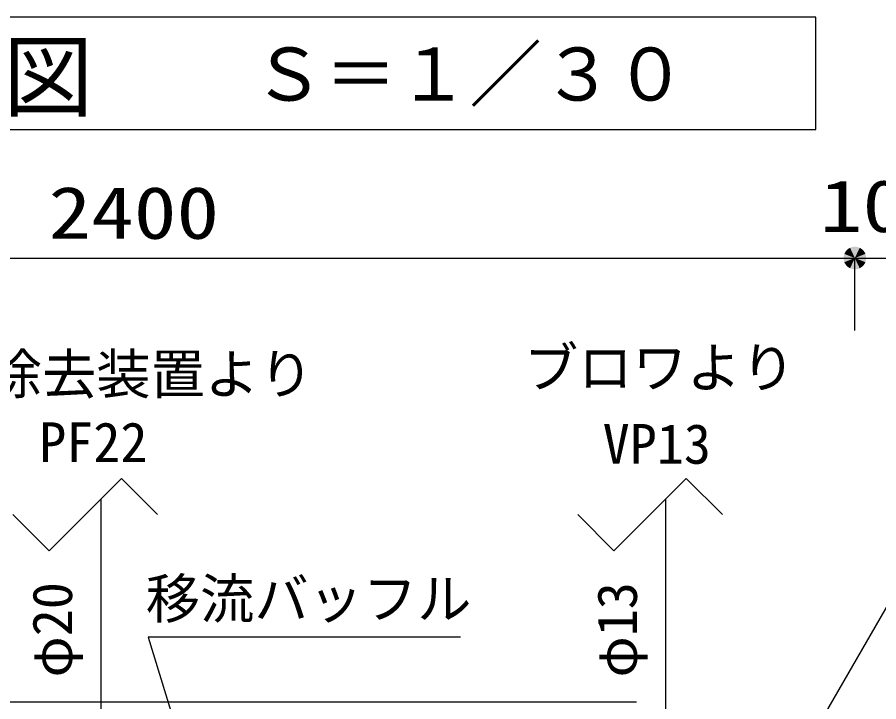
# Model space of a CAD drawing. Units: millimetres, scale not verified. Extents: x -22013 to 8910, y -6308 to 6308.
# Drawn here: x -5221 to -3793, y 2084 to 3218 of the extents above; entities that cross this region are included whole.
import ezdxf
from ezdxf.enums import TextEntityAlignment as Align

# ---------------------------------------------------------------- set-up
doc = ezdxf.new("R2010")
doc.units = ezdxf.units.MM
doc.header["$LTSCALE"] = 30
for name, color, linetype, lineweight in [('0-1_空気管', 3, 'Continuous', 25), ('0-5_文字', 3, 'Continuous', 25), ('0-6_機器', 3, 'Continuous', 25), ('0-C_07', 3, 'Continuous', 25), ('1-6_00クル-フ-6寸法', 132, 'Continuous', 25)]:
    doc.layers.add(name, color=color, linetype=linetype, lineweight=lineweight)
doc.styles.add('ＭＳ ゴシック', font='')
doc.styles.get('ＭＳ ゴシック').set_extended_font_data('MS Gothic')

msp = doc.modelspace()

# ---------------------------------------------------------------- linework, layer by layer
at = {"layer": '0-1_空気管'}
msp.add_line((-5963.24, 2083.69), (-4194.33, 2083.69), dxfattribs=at)
at = {"layer": '0-5_文字'}
msp.add_line((-4145.67, 1606.69), (-3685.62, 2403.52), dxfattribs=at)
msp.add_lwpolyline([(-4486.13, 2190.77), (-5004.13, 2190.77), (-4788.5, 1487.16)], dxfattribs=at)
at = {"layer": '0-6_機器'}
for p, q in [((-3897, 3218.42), (-5926.33, 3218.42)), ((-3897, 3032.11), (-3897, 3218.42)), ((-5926.33, 3032.11), (-3897, 3032.11))]:
    msp.add_line(p, q, dxfattribs=at)
at = {"layer": '0-C_07', "color": 7}
for p, q in [((-5048.47, 2453.92), (-5168.47, 2333.92)), ((-4988.47, 2393.92), (-5048.47, 2453.92)), ((-4111.81, 2453.92), (-4231.81, 2333.92)), ((-4051.81, 2393.92), (-4111.81, 2453.92)), ((-5168.47, 2333.92), (-5228.47, 2393.92)), ((-4231.81, 2333.92), (-4291.81, 2393.92))]:
    msp.add_line(p, q, dxfattribs=at)
at = {"layer": '0-C_07', "color": 6}
for p, q in [((-5082.33, 1606.69), (-5082.33, 2420.06)), ((-4145.67, 1606.69), (-4145.67, 2420.06))]:
    msp.add_line(p, q, dxfattribs=at)
at = {"layer": '1-6_00クル-フ-6寸法', "color": 4}
for p, q in [((-6232.33, 2819.26), (-3832.33, 2819.26)), ((-3832.33, 2699.26), (-3832.33, 2819.26)), ((-3832.33, 2819.26), (-3732.33, 2819.26)), ((-3832.33, 2699.26), (-3832.33, 2819.26))]:
    msp.add_line(p, q, dxfattribs=at)
at = {"layer": '1-6_00クル-フ-6寸法'}
for points in [[(-3832.33, 2819.26), (-3848.76, 2828.29), (-3847.5, 2830.28)], [(-3832.33, 2819.26), (-3848.76, 2828.29), (-3847.5, 2830.28)], [(-3832.33, 2819.26), (-3847.5, 2830.28), (-3846, 2832.09)], [(-3832.33, 2819.26), (-3847.5, 2830.28), (-3846, 2832.09)], [(-3832.33, 2819.26), (-3846, 2832.09), (-3844.28, 2833.7)], [(-3832.33, 2819.26), (-3846, 2832.09), (-3844.28, 2833.7)], [(-3832.33, 2819.26), (-3844.28, 2833.7), (-3842.38, 2835.09)], [(-3832.33, 2819.26), (-3844.28, 2833.7), (-3842.38, 2835.09)], [(-3832.33, 2819.26), (-3842.38, 2835.09), (-3840.32, 2836.22)], [(-3832.33, 2819.26), (-3842.38, 2835.09), (-3840.32, 2836.22)], [(-3832.33, 2819.26), (-3840.32, 2836.22), (-3838.13, 2837.09)], [(-3832.33, 2819.26), (-3840.32, 2836.22), (-3838.13, 2837.09)], [(-3832.33, 2819.26), (-3838.13, 2837.09), (-3835.85, 2837.68)], [(-3832.33, 2819.26), (-3838.13, 2837.09), (-3835.85, 2837.68)], [(-3832.33, 2819.26), (-3835.85, 2837.68), (-3833.51, 2837.97)], [(-3832.33, 2819.26), (-3835.85, 2837.68), (-3833.51, 2837.97)], [(-3832.33, 2819.26), (-3833.51, 2837.97), (-3831.15, 2837.97)], [(-3832.33, 2819.26), (-3833.51, 2837.97), (-3831.15, 2837.97)], [(-3832.33, 2819.26), (-3831.15, 2837.97), (-3828.82, 2837.68)], [(-3832.33, 2819.26), (-3831.15, 2837.97), (-3828.82, 2837.68)], [(-3832.33, 2819.26), (-3828.82, 2837.68), (-3826.54, 2837.09)], [(-3832.33, 2819.26), (-3828.82, 2837.68), (-3826.54, 2837.09)], [(-3832.33, 2819.26), (-3826.54, 2837.09), (-3824.35, 2836.22)], [(-3832.33, 2819.26), (-3826.54, 2837.09), (-3824.35, 2836.22)], [(-3832.33, 2819.26), (-3824.35, 2836.22), (-3822.29, 2835.09)], [(-3832.33, 2819.26), (-3824.35, 2836.22), (-3822.29, 2835.09)], [(-3832.33, 2819.26), (-3822.29, 2835.09), (-3820.38, 2833.7)], [(-3832.33, 2819.26), (-3822.29, 2835.09), (-3820.38, 2833.7)], [(-3832.33, 2819.26), (-3820.38, 2833.7), (-3818.66, 2832.09)], [(-3832.33, 2819.26), (-3820.38, 2833.7), (-3818.66, 2832.09)], [(-3832.33, 2819.26), (-3818.66, 2832.09), (-3817.16, 2830.28)], [(-3832.33, 2819.26), (-3818.66, 2832.09), (-3817.16, 2830.28)], [(-3832.33, 2819.26), (-3817.16, 2830.28), (-3815.9, 2828.29)], [(-3832.33, 2819.26), (-3817.16, 2830.28), (-3815.9, 2828.29)], [(-3832.33, 2819.26), (-3851.08, 2819.26), (-3850.93, 2821.61)], [(-3832.33, 2819.26), (-3851.08, 2819.26), (-3850.93, 2821.61)], [(-3832.33, 2819.26), (-3850.93, 2816.91), (-3851.08, 2819.26)], [(-3832.33, 2819.26), (-3850.93, 2816.91), (-3851.08, 2819.26)], [(-3832.33, 2819.26), (-3850.93, 2821.61), (-3850.49, 2823.92)], [(-3832.33, 2819.26), (-3850.93, 2821.61), (-3850.49, 2823.92)], [(-3832.33, 2819.26), (-3850.49, 2814.59), (-3850.93, 2816.91)], [(-3832.33, 2819.26), (-3850.49, 2814.59), (-3850.93, 2816.91)], [(-3832.33, 2819.26), (-3850.49, 2823.92), (-3849.77, 2826.16)], [(-3832.33, 2819.26), (-3850.49, 2823.92), (-3849.77, 2826.16)], [(-3832.33, 2819.26), (-3849.77, 2812.36), (-3850.49, 2814.59)], [(-3832.33, 2819.26), (-3849.77, 2812.36), (-3850.49, 2814.59)], [(-3832.33, 2819.26), (-3849.77, 2826.16), (-3848.76, 2828.29)], [(-3832.33, 2819.26), (-3849.77, 2826.16), (-3848.76, 2828.29)], [(-3832.33, 2819.26), (-3848.76, 2810.22), (-3849.77, 2812.36)], [(-3832.33, 2819.26), (-3848.76, 2810.22), (-3849.77, 2812.36)], [(-3832.33, 2819.26), (-3847.5, 2808.24), (-3848.76, 2810.22)], [(-3832.33, 2819.26), (-3847.5, 2808.24), (-3848.76, 2810.22)], [(-3832.33, 2819.26), (-3846, 2806.42), (-3847.5, 2808.24)], [(-3832.33, 2819.26), (-3846, 2806.42), (-3847.5, 2808.24)], [(-3832.33, 2819.26), (-3844.28, 2804.81), (-3846, 2806.42)], [(-3832.33, 2819.26), (-3844.28, 2804.81), (-3846, 2806.42)], [(-3832.33, 2819.26), (-3842.38, 2803.43), (-3844.28, 2804.81)], [(-3832.33, 2819.26), (-3842.38, 2803.43), (-3844.28, 2804.81)], [(-3832.33, 2819.26), (-3840.32, 2802.29), (-3842.38, 2803.43)], [(-3832.33, 2819.26), (-3840.32, 2802.29), (-3842.38, 2803.43)], [(-3832.33, 2819.26), (-3838.13, 2801.43), (-3840.32, 2802.29)], [(-3832.33, 2819.26), (-3838.13, 2801.43), (-3840.32, 2802.29)], [(-3832.33, 2819.26), (-3835.85, 2800.84), (-3838.13, 2801.43)], [(-3832.33, 2819.26), (-3835.85, 2800.84), (-3838.13, 2801.43)], [(-3832.33, 2819.26), (-3833.51, 2800.54), (-3835.85, 2800.84)], [(-3832.33, 2819.26), (-3833.51, 2800.54), (-3835.85, 2800.84)], [(-3832.33, 2819.26), (-3831.15, 2800.54), (-3833.51, 2800.54)], [(-3832.33, 2819.26), (-3831.15, 2800.54), (-3833.51, 2800.54)], [(-3832.33, 2819.26), (-3815.9, 2828.29), (-3814.9, 2826.16)], [(-3832.33, 2819.26), (-3815.9, 2828.29), (-3814.9, 2826.16)], [(-3832.33, 2819.26), (-3814.9, 2826.16), (-3814.17, 2823.92)], [(-3832.33, 2819.26), (-3814.9, 2826.16), (-3814.17, 2823.92)], [(-3832.33, 2819.26), (-3814.17, 2823.92), (-3813.73, 2821.61)], [(-3832.33, 2819.26), (-3814.17, 2823.92), (-3813.73, 2821.61)], [(-3832.33, 2819.26), (-3813.73, 2821.61), (-3813.58, 2819.26)], [(-3832.33, 2819.26), (-3813.73, 2821.61), (-3813.58, 2819.26)], [(-3832.33, 2819.26), (-3828.82, 2800.84), (-3831.15, 2800.54)], [(-3832.33, 2819.26), (-3826.54, 2801.43), (-3828.82, 2800.84)], [(-3832.33, 2819.26), (-3824.35, 2802.29), (-3826.54, 2801.43)], [(-3832.33, 2819.26), (-3822.29, 2803.43), (-3824.35, 2802.29)], [(-3832.33, 2819.26), (-3820.38, 2804.81), (-3822.29, 2803.43)], [(-3832.33, 2819.26), (-3818.66, 2806.42), (-3820.38, 2804.81)], [(-3832.33, 2819.26), (-3817.16, 2808.24), (-3818.66, 2806.42)], [(-3832.33, 2819.26), (-3815.9, 2810.22), (-3817.16, 2808.24)], [(-3832.33, 2819.26), (-3814.9, 2812.36), (-3815.9, 2810.22)], [(-3832.33, 2819.26), (-3814.17, 2814.59), (-3814.9, 2812.36)], [(-3832.33, 2819.26), (-3813.73, 2816.91), (-3814.17, 2814.59)], [(-3832.33, 2819.26), (-3813.58, 2819.26), (-3813.73, 2816.91)], [(-3832.33, 2819.26), (-3828.82, 2800.84), (-3831.15, 2800.54)], [(-3832.33, 2819.26), (-3826.54, 2801.43), (-3828.82, 2800.84)], [(-3832.33, 2819.26), (-3824.35, 2802.29), (-3826.54, 2801.43)], [(-3832.33, 2819.26), (-3822.29, 2803.43), (-3824.35, 2802.29)], [(-3832.33, 2819.26), (-3820.38, 2804.81), (-3822.29, 2803.43)], [(-3832.33, 2819.26), (-3818.66, 2806.42), (-3820.38, 2804.81)], [(-3832.33, 2819.26), (-3817.16, 2808.24), (-3818.66, 2806.42)], [(-3832.33, 2819.26), (-3815.9, 2810.22), (-3817.16, 2808.24)], [(-3832.33, 2819.26), (-3814.9, 2812.36), (-3815.9, 2810.22)], [(-3832.33, 2819.26), (-3814.17, 2814.59), (-3814.9, 2812.36)], [(-3832.33, 2819.26), (-3813.73, 2816.91), (-3814.17, 2814.59)], [(-3832.33, 2819.26), (-3813.58, 2819.26), (-3813.73, 2816.91)]]:
    msp.add_solid(points, dxfattribs=at)

# ---------------------------------------------------------------- texts
at = {"layer": '0-1_空気管', "color": 4, "style": 'ＭＳ ゴシック'}
for s, p in [('φ20', (-5110.56, 2124.03)), ('φ13', (-4173.91, 2124.03))]:
    msp.add_text(s, height=65.98, rotation=90, dxfattribs=at).set_placement(p, align=Align.BOTTOM_LEFT)
at = {"layer": '0-5_文字', "color": 4, "style": 'ＭＳ ゴシック'}
for s, p in [('ブロワより', (-4381.04, 2584.95)), ('リン除去装置より', (-5450.25, 2574.27)), ('PF22', (-5184.92, 2461.18)), ('VP13', (-4250.55, 2458.41)), ('移流バッフル', (-5008.13, 2201.77))]:
    msp.add_text(s, height=65.98, dxfattribs=at).set_placement(p, align=Align.BOTTOM_LEFT)
at = {"layer": '0-6_機器', "color": 4, "style": 'ＭＳ ゴシック'}
for s, height, p in [('頂版開口図', 110, (-5845.08, 3032.14)), ('Ｓ＝１／３０', 87.98, (-4831.53, 3053.81))]:
    msp.add_text(s, height=height, dxfattribs=at).set_placement(p, align=Align.BOTTOM_LEFT)
at = {"layer": '1-6_00クル-フ-6寸法', "color": 3, "style": 'ＭＳ ゴシック', "width": 1.2}
for s, p in [('100', (-3890.33, 2836.35)), ('2400', (-5169.47, 2825.1))]:
    msp.add_text(s, height=86.66, dxfattribs=at).set_placement(p, align=Align.BOTTOM_LEFT)

doc.saveas('drawing.dxf')
